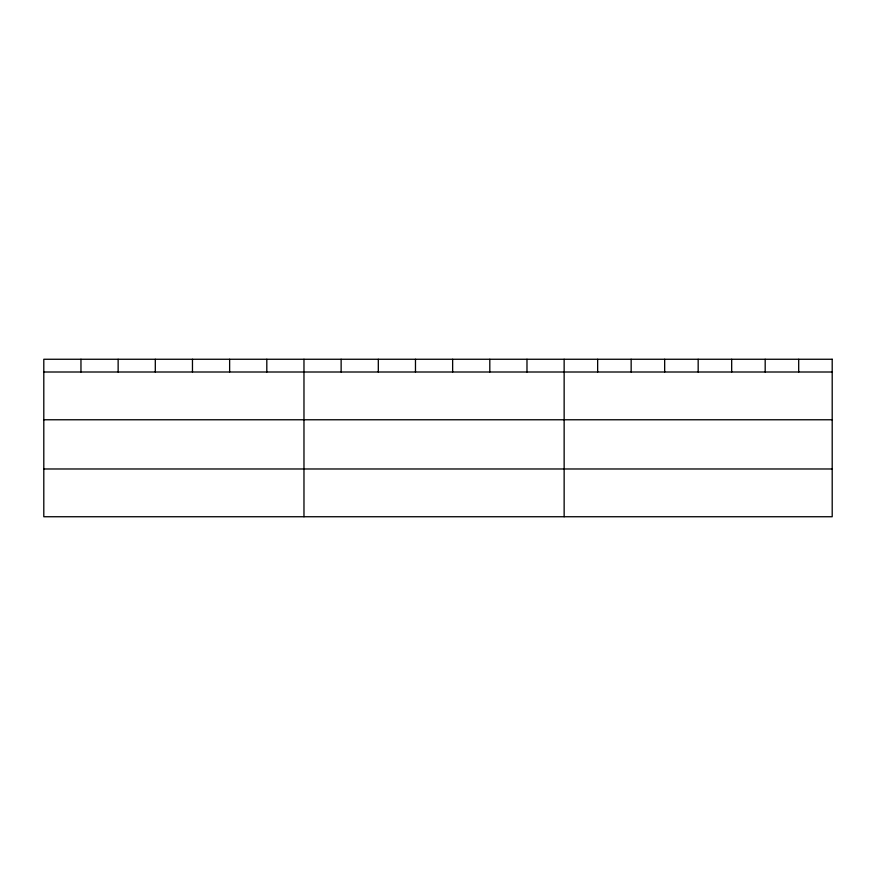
<?xml version="1.0" encoding="UTF-8"?>
<svg xmlns="http://www.w3.org/2000/svg" width="876" height="876" viewBox="0 0 876 876"><rect width="100%" height="100%" fill="white"/><g stroke="black" fill="none" stroke-linecap="round" stroke-linejoin="round"><path stroke-width="1.31" d="M43.8 372.004L832.2 372.004M43.8 419.768L832.2 419.768M43.8 468.978L832.2 468.978M798.693 359.259L798.693 372.004M765.186 359.259L765.186 372.004M731.679 359.259L731.679 372.004M698.172 359.259L698.172 372.004M664.665 359.259L664.665 372.004M631.158 359.259L631.158 372.004M597.651 359.259L597.651 372.004M564.144 359.259L564.144 516.741M526.98 359.259L526.98 372.004M489.804 359.259L489.804 372.004M452.64 359.259L452.64 372.004M415.476 359.259L415.476 372.004M378.312 359.259L378.312 372.004M341.136 359.259L341.136 372.004M303.972 359.259L303.972 516.741M266.808 359.259L266.808 372.004M229.632 359.259L229.632 372.004M192.468 359.259L192.468 372.004M155.304 359.259L155.304 372.004M118.14 359.259L118.14 372.004M80.964 359.259L80.964 372.004M832.2 359.259L43.8 359.259L43.8 516.741L832.2 516.741L832.2 359.259"/></g></svg>
